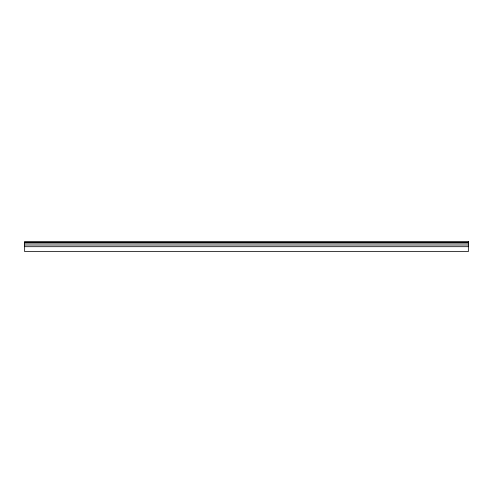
<?xml version="1.0" encoding="UTF-8"?>
<svg xmlns="http://www.w3.org/2000/svg" width="493" height="493" viewBox="0 0 493 493"><rect width="100%" height="100%" fill="white"/><g stroke="black" fill="none" stroke-linecap="round" stroke-linejoin="round"><path stroke-width="0.74" d="M24.65 242.784L468.35 242.784M24.65 242.913L468.35 242.926M24.65 245.003L468.35 245.003M24.65 246.691L468.35 246.691M468.35 241.41L24.65 241.41L24.65 251.59L468.35 251.59L468.35 241.41"/></g></svg>
